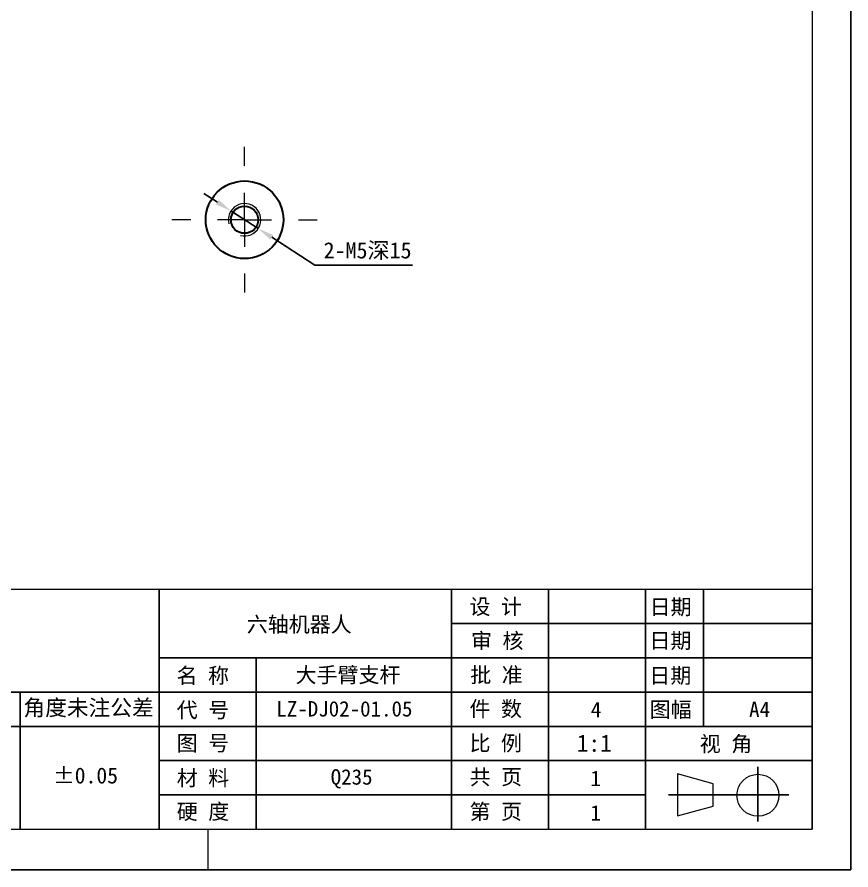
# Model space of a CAD drawing. Header units: millimetres. Extents: x 13 to 7248, y -1201 to 1478.
# Drawn here: x 6661.9 to 6790.9, y -1199.8 to -1068 of the extents above; entities that cross this region are included whole.
import ezdxf

# ---------------------------------------------------------------- set-up
doc = ezdxf.new("R2010")
doc.units = ezdxf.units.MM
doc.header["$LTSCALE"] = 5
doc.header["$PDSIZE"] = -1
doc.linetypes.add('CENTER2', pattern=[28.575, 19.05, -3.175, 3.175, -3.175])
doc.linetypes.add('SLD-实线', pattern=[0])
doc.layers.get('0').update_dxf_attribs({"lineweight": 30})
for name, color, linetype, lineweight in [('中心线层', 1, 'CENTER2', 13), ('粗实线', 7, 'SLD-实线', 15), ('细实线层', 5, 'Continuous', 15)]:
    doc.layers.add(name, color=color, linetype=linetype, lineweight=lineweight)
for name, color, linetype in [('图框', 7, 'SLD-实线'), ('文字层', 7, 'SLD-实线'), ('标注层', 96, 'SLD-实线')]:
    doc.layers.add(name, color=color, linetype=linetype)
doc.styles.add('SLDTEXTSTYLE1', font='', dxfattribs={"bigfont": 'bigfont'})
doc.styles.add('SLDTEXTSTYLE2', font='')
doc.styles.get("Standard").update_dxf_attribs({"font": ''})
doc.styles.get('SLDTEXTSTYLE1').set_extended_font_data('宋体')
doc.styles.get('SLDTEXTSTYLE2').set_extended_font_data('宋体')
doc.styles.get('Standard').set_extended_font_data('SimSun')
doc.dimstyles.new('ISO-25', dxfattribs={"dimtxt": 2.5, "dimasz": 2.5, "dimexe": 1.25, "dimexo": 0, "dimtad": 1, "dimtoh": 1, "dimtxsty": 'Standard', "dimcen": 2.5, "dimclrt": 256, "dimadec": 0, "dimazin": 0, "dimtfac": 1, "dimtmove": 0, "dimatfit": 3, "dimfxl": 0, "dimarcsym": 0})

# ---------------------------------------------------------------- blocks, each defined once
blk = doc.blocks.new('SW_CENTERMARKSYMBOL_0')
at = {"color": 0, "linetype": 'SLD-实线', "lineweight": 0}
for p, q in [((0, 8.33), (0, 11.25)), ((0, 0), (0, 4.17)), ((-8.33, 0), (-11.25, 0)), ((0, 0), (-4.17, 0)), ((0, 0), (0, -4.17)), ((0, 0), (4.17, 0)), ((8.33, 0), (11.25, 0)), ((0, -8.33), (0, -11.25))]:
    blk.add_line(p, q, dxfattribs=at)
blk = doc.blocks.new('*D704')
at = {"layer": 'Defpoints', "color": 0}
for p in [(6695.03, -1097.95), (6699.23, -1100.66)]:
    blk.add_point(p, dxfattribs=at)
at = {"layer": '标注层', "color": 0, "lineweight": -2}
for p, q in [((6692.93, -1096.59), (6690.84, -1095.23)), ((6695.03, -1097.95), (6699.23, -1100.66)), ((6708.01, -1106.33), (6701.33, -1102.02)), ((6723.11, -1106.33), (6708.01, -1106.33))]:
    blk.add_line(p, q, dxfattribs=at)
at = {"layer": '标注层', "color": 0}
for points in [[(6693.16, -1096.24), (6692.71, -1096.94), (6695.03, -1097.95)], [(6701.56, -1101.67), (6701.11, -1102.37), (6699.23, -1100.66)]]:
    blk.add_solid(points, dxfattribs=at)
at = {"layer": '标注层', "insert": (6716.16, -1104.16), "char_height": 2.5, "attachment_point": 5}
blk.add_mtext('2-M5深15', dxfattribs=at)

msp = doc.modelspace()

# ---------------------------------------------------------------- linework, layer by layer
for radius in [6, 2.1]:
    msp.add_circle((6697.1342, -1099.3029), radius)
at = {"layer": '图框'}
for p in [(6790.9419, -905.5425), (6585.6419, -1199.8425)]:
    msp.add_line(p, (6790.9419, -1199.8425), dxfattribs=at)
at = {"layer": '文字层'}
for p, q in [((6683.9419, -1156.4425), (6683.9419, -1193.5425)), ((6729.1419, -1156.4425), (6729.1419, -1193.5425)), ((6744.1419, -1156.4425), (6744.1419, -1193.5425)), ((6759.1419, -1156.4425), (6759.1419, -1193.5425)), ((6768.1419, -1156.4425), (6768.1419, -1177.6425)), ((6784.9419, -1156.4425), (6784.9419, -1193.5425)), ((6784.9419, -1161.7425), (6729.1419, -1161.7425)), ((6784.9419, -1167.0425), (6683.9419, -1167.0425)), ((6698.9419, -1167.0425), (6698.9419, -1193.5425)), ((6597.9419, -1172.3425), (6784.9419, -1172.3425)), ((6662.4419, -1172.3425), (6662.4419, -1193.5425)), ((6597.9419, -1177.6425), (6784.9419, -1177.6425)), ((6683.9419, -1182.9425), (6784.9419, -1182.9425)), ((6776.5558, -1183.8861), (6776.5558, -1192.3713)), ((6759.1419, -1188.2425), (6683.9419, -1188.2425)), ((6762.729, -1188.2425), (6770.9786, -1188.2425)), ((6770.9786, -1188.2425), (6781.3113, -1188.2425))]:
    msp.add_line(p, q, dxfattribs=at)
at = {"layer": '粗实线'}
for p, q in [((6784.9419, -911.5425), (6784.9419, -1193.5425)), ((6597.9419, -1156.4425), (6784.9419, -1156.4425)), ((6764.1233, -1184.9925), (6764.1233, -1191.4925)), ((6769.6424, -1186.503), (6764.1233, -1184.9925)), ((6769.6424, -1189.9821), (6769.6424, -1186.503)), ((6764.1233, -1191.4925), (6769.6424, -1189.9821)), ((6597.9419, -1193.5425), (6784.9419, -1193.5425)), ((6597.9419, -1193.5425), (6784.9419, -1193.5425)), ((6691.4419, -1193.5425), (6691.4419, -1199.8425))]:
    msp.add_line(p, q, dxfattribs=at)
msp.add_circle((6776.5558, -1188.2973), 3.25, dxfattribs=at)
at = {"layer": '细实线层'}
msp.add_arc((6697.1342, -1099.3029), 2.5, 255, 195, dxfattribs=at)

# ---------------------------------------------------------------- block references
at = {"layer": '中心线层'}
msp.add_blockref('SW_CENTERMARKSYMBOL_0', (6697.1342, -1099.3029), dxfattribs=at)

# ---------------------------------------------------------------- texts
at = {"layer": '文字层', "attachment_point": 2}
for s, insert, char_height, style in [('设 计', (6735.986, -1157.9362), 2.38125, 'SLDTEXTSTYLE2'), ('日期', (6763.0375, -1157.9832), 2.38125, 'SLDTEXTSTYLE2'), ('六轴机器人', (6705.5895, -1160.6774), 2.38125, 'SLDTEXTSTYLE2'), ('审 核', (6736.223, -1163.2181), 2.38125, 'SLDTEXTSTYLE2'), ('日期', (6763.0101, -1163.1993), 2.38125, 'SLDTEXTSTYLE2'), ('名 称', (6690.6644, -1168.5862), 2.38125, 'SLDTEXTSTYLE2'), ('大手臂支杆', (6713.137, -1168.495), 2.38125, 'SLDTEXTSTYLE2'), ('批 准', (6736.1085, -1168.495), 2.38125, 'SLDTEXTSTYLE2'), ('日期', (6762.9937, -1168.5915), 2.38125, 'SLDTEXTSTYLE2'), ('角度未注公差', (6673.0011, -1173.5122), 2.4625, 'SLDTEXTSTYLE2'), ('代 号', (6690.6944, -1173.9106), 2.38125, 'SLDTEXTSTYLE2'), ('LZ-DJ02-01.05', (6712.5789, -1173.7367), 2.38125, 'SLDTEXTSTYLE1'), ('件 数', (6735.986, -1173.7367), 2.38125, 'SLDTEXTSTYLE2'), ('图幅', (6763.0524, -1173.8431), 2.38125, 'SLDTEXTSTYLE2'), ('4', (6751.512, -1173.8431), 2.3813, 'SLDTEXTSTYLE1'), ('A4', (6776.8013, -1173.8175), 2.38125, 'SLDTEXTSTYLE1'), ('图 号', (6690.6944, -1179.0442), 2.38125, 'SLDTEXTSTYLE2'), ('比 例', (6735.986, -1179.0442), 2.38125, 'SLDTEXTSTYLE2'), ('1:1', (6751.2331, -1178.923), 2.64583, 'SLDTEXTSTYLE1'), ('视 角', (6771.6033, -1179.1517), 2.38125, 'SLDTEXTSTYLE2'), ('±0.05', (6672.5323, -1184.0048), 2.4625, 'SLDTEXTSTYLE1'), ('材 料', (6690.6944, -1184.434), 2.38125, 'SLDTEXTSTYLE2'), ('Q235', (6713.6951, -1184.2707), 2.38125, 'SLDTEXTSTYLE1'), ('共 页', (6736.0245, -1184.2707), 2.38125, 'SLDTEXTSTYLE2'), ('1', (6751.4398, -1184.4987), 2.3813, 'SLDTEXTSTYLE1'), ('硬 度', (6690.6944, -1189.6289), 2.38125, 'SLDTEXTSTYLE2'), ('第 页', (6735.986, -1189.6289), 2.38125, 'SLDTEXTSTYLE2'), ('1', (6751.4551, -1189.8264), 2.3813, 'SLDTEXTSTYLE1')]:
    msp.add_mtext(s, dxfattribs=dict(at, insert=insert, char_height=char_height, style=style))

# ---------------------------------------------------------------- dimensions: what is measured, and where the dimension line sits
at = {"layer": '标注层'}
dim = msp.add_diameter_dim_2p(p1=(6695.0345, -1097.9459), p2=(6699.2338, -1100.6599), text='2-M5深15', dimstyle='ISO-25', dxfattribs=at)
dim.commit()
dim.dimension.update_dxf_attribs({"geometry": '*D704', "text_midpoint": (6716.16, -1106.3296), "dimtype": 163})

doc.saveas('drawing.dxf')
